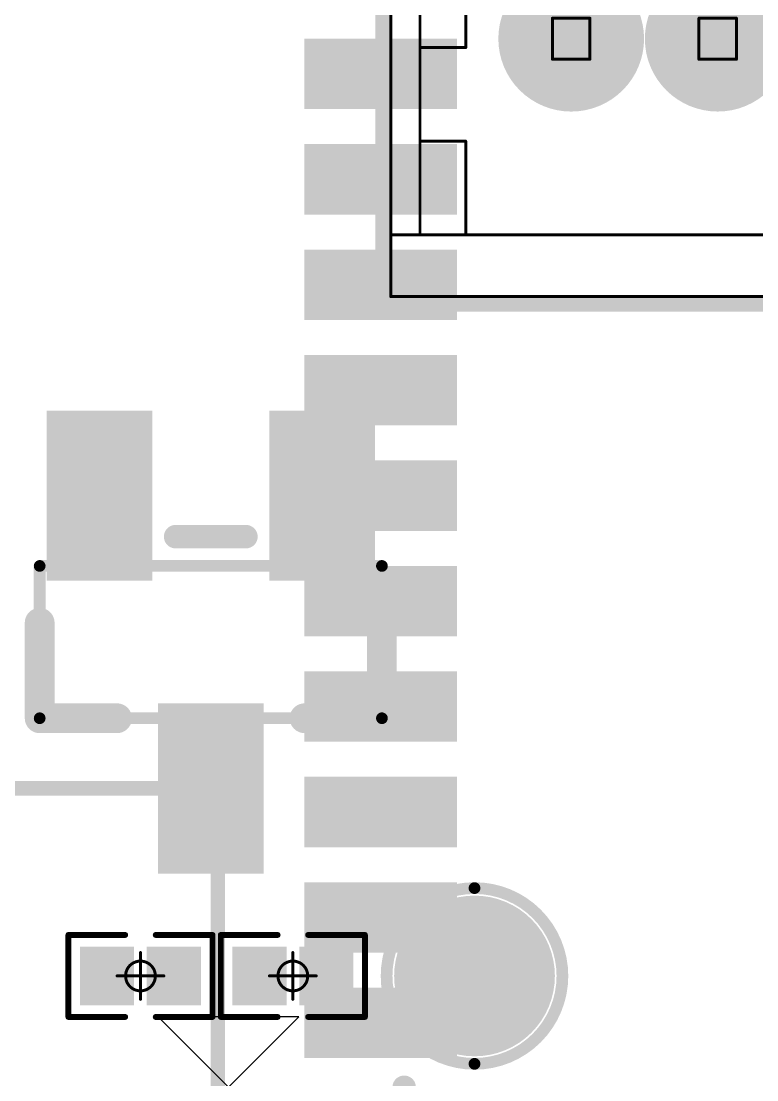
# Model space of a CAD drawing. Header units: millimetres. Extents: x 19.13 to 23.12, y 5.07 to 8.34.
# Drawn here: x 22.3351 to 22.5822, y 7.5803 to 7.9361 of the extents above; entities that cross this region are included whole.
import ezdxf

# ---------------------------------------------------------------- set-up
doc = ezdxf.new("R2010")
doc.units = ezdxf.units.MM
doc.header["$MEASUREMENT"] = 0
for name, color, linetype in [('BottomLayer', 5, 'Continuous'), ('BottomOverlay', 54, 'Continuous'), ('BottomPaste', 16, 'Continuous'), ('BottomSolder', 6, 'Continuous'), ('Mechanical10', 56, 'Continuous'), ('Mechanical11', 56, 'Continuous'), ('Mechanical13', 56, 'Continuous'), ('Mechanical15', 56, 'Continuous'), ('MidLayer1', 16, 'Continuous'), ('MidLayer2', 76, 'Continuous'), ('MidLayer3', 90, 'Continuous'), ('MidLayer4', 156, 'Continuous'), ('MultiLayer', 9, 'Continuous'), ('TopLayer', 1, 'Continuous'), ('TopOverlay', 2, 'Continuous'), ('TopPaste', 8, 'Continuous'), ('TopSolder', 216, 'Continuous')]:
    doc.layers.add(name, color=color, linetype=linetype)

# ---------------------------------------------------------------- blocks, each defined once
blk = doc.blocks.new('FG6223ASRD_W7_B_422')
at = {"layer": 'BottomLayer'}
for points in [[(-0.25194, 0.18701), (-0.25194, 0.16732), (-0.20469, 0.18701), (-0.20469, 0.16732)], [(-0.25194, 0.15157), (-0.25194, 0.13189), (-0.20469, 0.15157), (-0.20469, 0.13189)], [(-0.25194, 0.11614), (-0.25194, 0.09646), (-0.20469, 0.11614), (-0.20469, 0.09646)], [(-0.25194, 0.08071), (-0.25194, 0.06102), (-0.20469, 0.08071), (-0.20469, 0.06102)], [(-0.25194, 0.04528), (-0.25194, 0.02559), (-0.20469, 0.04528), (-0.20469, 0.02559)], [(-0.25194, 0.00984), (-0.25194, -0.00984), (-0.20469, 0.00984), (-0.20469, -0.00984)], [(-0.25194, -0.02559), (-0.25194, -0.04528), (-0.20469, -0.02559), (-0.20469, -0.04528)], [(-0.25194, -0.06102), (-0.25194, -0.08071), (-0.20469, -0.06102), (-0.20469, -0.08071)], [(-0.25194, -0.09646), (-0.25194, -0.11614), (-0.20469, -0.09646), (-0.20469, -0.11614)], [(-0.25194, -0.13189), (-0.25194, -0.15157), (-0.20469, -0.13189), (-0.20469, -0.15157)]]:
    blk.add_solid(points, dxfattribs=at)
at = {"layer": 'BottomOverlay'}
for p, q in [((-0.17717, 0.19882), (-0.20079, 0.1752)), ((-0.15354, 0.1752), (-0.17717, 0.19882)), ((-0.20079, 0.1752), (-0.15354, 0.1752))]:
    blk.add_line(p, q, dxfattribs=at)
at = {"layer": 'BottomOverlay', "const_width": 0.00787}
blk.add_lwpolyline([(-0.23622, 0.23622), (-0.23622, 0.19882)], dxfattribs=at)
at = {"layer": 'BottomOverlay', "const_width": 0.00394}
blk.add_lwpolyline([(-0.23819, 0.19882, 1), (-0.23425, 0.19882, 1)], format="xyb", close=True, dxfattribs=at)
at = {"layer": 'BottomPaste'}
for points in [[(-0.25194, 0.18701), (-0.25194, 0.16732), (-0.20469, 0.18701), (-0.20469, 0.16732)], [(-0.25194, 0.15157), (-0.25194, 0.13189), (-0.20469, 0.15157), (-0.20469, 0.13189)], [(-0.25194, 0.11614), (-0.25194, 0.09646), (-0.20469, 0.11614), (-0.20469, 0.09646)], [(-0.25194, 0.08071), (-0.25194, 0.06102), (-0.20469, 0.08071), (-0.20469, 0.06102)], [(-0.25194, 0.04528), (-0.25194, 0.02559), (-0.20469, 0.04528), (-0.20469, 0.02559)], [(-0.25194, 0.00984), (-0.25194, -0.00984), (-0.20469, 0.00984), (-0.20469, -0.00984)], [(-0.25194, -0.02559), (-0.25194, -0.04528), (-0.20469, -0.02559), (-0.20469, -0.04528)], [(-0.25194, -0.06102), (-0.25194, -0.08071), (-0.20469, -0.06102), (-0.20469, -0.08071)], [(-0.25194, -0.09646), (-0.25194, -0.11614), (-0.20469, -0.09646), (-0.20469, -0.11614)], [(-0.25194, -0.13189), (-0.25194, -0.15157), (-0.20469, -0.13189), (-0.20469, -0.15157)]]:
    blk.add_solid(points, dxfattribs=at)
at = {"layer": 'BottomSolder'}
for points in [[(-0.25394, 0.18901), (-0.25394, 0.16532), (-0.20269, 0.18901), (-0.20269, 0.16532)], [(-0.25394, 0.15357), (-0.25394, 0.12989), (-0.20269, 0.15357), (-0.20269, 0.12989)], [(-0.25394, 0.11814), (-0.25394, 0.09446), (-0.20269, 0.11814), (-0.20269, 0.09446)], [(-0.25394, 0.08271), (-0.25394, 0.05902), (-0.20269, 0.08271), (-0.20269, 0.05902)], [(-0.25394, 0.04728), (-0.25394, 0.02359), (-0.20269, 0.04728), (-0.20269, 0.02359)], [(-0.25394, 0.01184), (-0.25394, -0.01184), (-0.20269, 0.01184), (-0.20269, -0.01184)], [(-0.25394, -0.02359), (-0.25394, -0.04728), (-0.20269, -0.02359), (-0.20269, -0.04728)], [(-0.25394, -0.05902), (-0.25394, -0.08271), (-0.20269, -0.05902), (-0.20269, -0.08271)], [(-0.25394, -0.09446), (-0.25394, -0.11814), (-0.20269, -0.09446), (-0.20269, -0.11814)], [(-0.25394, -0.12989), (-0.25394, -0.15357), (-0.20269, -0.12989), (-0.20269, -0.15357)]]:
    blk.add_solid(points, dxfattribs=at)
blk = doc.blocks.new('CON_MISC_004_TH_ST_M_P013_WTB_452')
at = {"layer": 'BottomLayer', "const_width": 0.02047}
for points in [[(-0.08406, 0, 1), (-0.06358, 0, 1)], [(-0.03484, 0, 1), (-0.01437, 0, 1)], [(0.01437, 0, 1), (0.03484, 0, 1)], [(0.06358, 0, 1), (0.08406, 0, 1)]]:
    blk.add_lwpolyline(points, format="xyb", close=True, dxfattribs=at)
at = {"layer": 'BottomSolder', "const_width": 0.02447}
for points in [[(-0.08606, 0, 1), (-0.06158, 0, 1)], [(-0.03684, 0, 1), (-0.01237, 0, 1)], [(0.01237, 0, 1), (0.03684, 0, 1)], [(0.06158, 0, 1), (0.08606, 0, 1)]]:
    blk.add_lwpolyline(points, format="xyb", close=True, dxfattribs=at)
at = {"layer": 'Mechanical11'}
for points, const_width in [([(-0.13445, -0.08661), (-0.13445, 0.04921)], 0.001), ([(-0.13445, 0.04921), (0.13445, 0.04921)], 0.001), ([(0.13445, -0.08661), (0.13445, 0.04921)], 0.001), ([(-0.12461, 0.03642), (-0.10886, 0.02854)], 0.001), ([(-0.12461, -0.06594), (-0.12461, 0.03642)], 0.001), ([(-0.12461, 0.03642), (0.12461, 0.03642)], 0.001), ([(0.10886, 0.02854), (0.12461, 0.03642)], 0.001), ([(0.12461, -0.06594), (0.12461, 0.03642)], 0.001), ([(-0.10925, -0.00295), (-0.10925, 0.02854)], 0.001), ([(-0.10886, 0.02854), (0.10925, 0.02854)], 0.001), ([(0.10925, -0.00295), (0.10925, 0.02854)], 0.001), ([(0.05374, 0.02008), (0.0939, 0.02008)], 0.00512), ([(0.05374, -0.02008), (0.05374, 0.02008)], 0.00512), ([(0.0939, -0.02008), (0.0939, 0.02008)], 0.00512), ([(-0.08012, 0.00689), (-0.06752, 0.00689)], 0.001), ([(-0.08012, -0.00689), (-0.08012, 0.00689)], 0.001), ([(-0.06752, -0.00689), (-0.06752, 0.00689)], 0.001), ([(-0.03091, 0.00689), (-0.01831, 0.00689)], 0.001), ([(-0.03091, -0.00689), (-0.03091, 0.00689)], 0.001), ([(-0.01831, -0.00689), (-0.01831, 0.00689)], 0.001), ([(0.01831, 0.00689), (0.03091, 0.00689)], 0.001), ([(0.01831, -0.00689), (0.01831, 0.00689)], 0.001), ([(0.03091, -0.00689), (0.03091, 0.00689)], 0.001), ([(0.06752, 0.00689), (0.08012, 0.00689)], 0.001), ([(0.06752, -0.00689), (0.06752, 0.00689)], 0.001), ([(0.08012, -0.00689), (0.08012, 0.00689)], 0.001), ([(-0.12461, -0.00295), (-0.10925, -0.00295)], 0.001), ([(0.10925, -0.00295), (0.12461, -0.00295)], 0.001), ([(-0.08012, -0.00689), (-0.06752, -0.00689)], 0.001), ([(-0.03091, -0.00689), (-0.01831, -0.00689)], 0.001), ([(0.01831, -0.00689), (0.03091, -0.00689)], 0.001), ([(0.06752, -0.00689), (0.08012, -0.00689)], 0.001), ([(0.05374, -0.02008), (0.0939, -0.02008)], 0.00512), ([(-0.12461, -0.03445), (-0.10925, -0.03445)], 0.001), ([(-0.10925, -0.06594), (-0.10925, -0.03445)], 0.001), ([(0.10925, -0.03445), (0.12461, -0.03445)], 0.001), ([(0.10925, -0.06594), (0.10925, -0.03445)], 0.001), ([(-0.13445, -0.06594), (0.13445, -0.06594)], 0.001), ([(-0.13445, -0.08661), (0.13445, -0.08661)], 0.001)]:
    blk.add_lwpolyline(points, dxfattribs=dict(at, const_width=const_width))
for points, const_width in [([(-0.1347, 0.04921, 1), (-0.1342, 0.04921, 1)], 0.0005), ([(-0.1347, 0.04921, 1), (-0.1342, 0.04921, 1)], 0.0005), ([(0.1342, 0.04921, 1), (0.1347, 0.04921, 1)], 0.0005), ([(0.1342, 0.04921, 1), (0.1347, 0.04921, 1)], 0.0005), ([(-0.12486, 0.03642, 1), (-0.12436, 0.03642, 1)], 0.0005), ([(-0.12486, 0.03642, 1), (-0.12436, 0.03642, 1)], 0.0005), ([(-0.12486, 0.03642, 1), (-0.12436, 0.03642, 1)], 0.0005), ([(0.12436, 0.03642, 1), (0.12486, 0.03642, 1)], 0.0005), ([(0.12436, 0.03642, 1), (0.12486, 0.03642, 1)], 0.0005), ([(0.12436, 0.03642, 1), (0.12486, 0.03642, 1)], 0.0005), ([(-0.1095, 0.02854, 1), (-0.109, 0.02854, 1)], 0.0005), ([(-0.10911, 0.02854, 1), (-0.10861, 0.02854, 1)], 0.0005), ([(-0.10911, 0.02854, 1), (-0.10861, 0.02854, 1)], 0.0005), ([(0.10861, 0.02854, 1), (0.10911, 0.02854, 1)], 0.0005), ([(0.109, 0.02854, 1), (0.1095, 0.02854, 1)], 0.0005), ([(0.109, 0.02854, 1), (0.1095, 0.02854, 1)], 0.0005), ([(0.05246, 0.02008, 1), (0.05502, 0.02008, 1)], 0.00256), ([(0.05246, 0.02008, 1), (0.05502, 0.02008, 1)], 0.00256), ([(0.09262, 0.02008, 1), (0.09518, 0.02008, 1)], 0.00256), ([(0.09262, 0.02008, 1), (0.09518, 0.02008, 1)], 0.00256), ([(-0.08037, 0.00689, 1), (-0.07987, 0.00689, 1)], 0.0005), ([(-0.08037, 0.00689, 1), (-0.07987, 0.00689, 1)], 0.0005), ([(-0.06777, 0.00689, 1), (-0.06727, 0.00689, 1)], 0.0005), ([(-0.06777, 0.00689, 1), (-0.06727, 0.00689, 1)], 0.0005), ([(-0.03116, 0.00689, 1), (-0.03066, 0.00689, 1)], 0.0005), ([(-0.03116, 0.00689, 1), (-0.03066, 0.00689, 1)], 0.0005), ([(-0.01856, 0.00689, 1), (-0.01806, 0.00689, 1)], 0.0005), ([(-0.01856, 0.00689, 1), (-0.01806, 0.00689, 1)], 0.0005), ([(0.01806, 0.00689, 1), (0.01856, 0.00689, 1)], 0.0005), ([(0.01806, 0.00689, 1), (0.01856, 0.00689, 1)], 0.0005), ([(0.03066, 0.00689, 1), (0.03116, 0.00689, 1)], 0.0005), ([(0.03066, 0.00689, 1), (0.03116, 0.00689, 1)], 0.0005), ([(0.06727, 0.00689, 1), (0.06777, 0.00689, 1)], 0.0005), ([(0.06727, 0.00689, 1), (0.06777, 0.00689, 1)], 0.0005), ([(0.07987, 0.00689, 1), (0.08037, 0.00689, 1)], 0.0005), ([(0.07987, 0.00689, 1), (0.08037, 0.00689, 1)], 0.0005), ([(-0.12486, -0.00295, 1), (-0.12436, -0.00295, 1)], 0.0005), ([(-0.1095, -0.00295, 1), (-0.109, -0.00295, 1)], 0.0005), ([(-0.1095, -0.00295, 1), (-0.109, -0.00295, 1)], 0.0005), ([(0.109, -0.00295, 1), (0.1095, -0.00295, 1)], 0.0005), ([(0.109, -0.00295, 1), (0.1095, -0.00295, 1)], 0.0005), ([(0.12436, -0.00295, 1), (0.12486, -0.00295, 1)], 0.0005), ([(-0.08037, -0.00689, 1), (-0.07987, -0.00689, 1)], 0.0005), ([(-0.08037, -0.00689, 1), (-0.07987, -0.00689, 1)], 0.0005), ([(-0.06777, -0.00689, 1), (-0.06727, -0.00689, 1)], 0.0005), ([(-0.06777, -0.00689, 1), (-0.06727, -0.00689, 1)], 0.0005), ([(-0.03116, -0.00689, 1), (-0.03066, -0.00689, 1)], 0.0005), ([(-0.03116, -0.00689, 1), (-0.03066, -0.00689, 1)], 0.0005), ([(-0.01856, -0.00689, 1), (-0.01806, -0.00689, 1)], 0.0005), ([(-0.01856, -0.00689, 1), (-0.01806, -0.00689, 1)], 0.0005), ([(0.01806, -0.00689, 1), (0.01856, -0.00689, 1)], 0.0005), ([(0.01806, -0.00689, 1), (0.01856, -0.00689, 1)], 0.0005), ([(0.03066, -0.00689, 1), (0.03116, -0.00689, 1)], 0.0005), ([(0.03066, -0.00689, 1), (0.03116, -0.00689, 1)], 0.0005), ([(0.06727, -0.00689, 1), (0.06777, -0.00689, 1)], 0.0005), ([(0.06727, -0.00689, 1), (0.06777, -0.00689, 1)], 0.0005), ([(0.07987, -0.00689, 1), (0.08037, -0.00689, 1)], 0.0005), ([(0.07987, -0.00689, 1), (0.08037, -0.00689, 1)], 0.0005), ([(0.05246, -0.02008, 1), (0.05502, -0.02008, 1)], 0.00256), ([(0.05246, -0.02008, 1), (0.05502, -0.02008, 1)], 0.00256), ([(0.09262, -0.02008, 1), (0.09518, -0.02008, 1)], 0.00256), ([(0.09262, -0.02008, 1), (0.09518, -0.02008, 1)], 0.00256), ([(-0.12486, -0.03445, 1), (-0.12436, -0.03445, 1)], 0.0005), ([(-0.1095, -0.03445, 1), (-0.109, -0.03445, 1)], 0.0005), ([(-0.1095, -0.03445, 1), (-0.109, -0.03445, 1)], 0.0005), ([(0.109, -0.03445, 1), (0.1095, -0.03445, 1)], 0.0005), ([(0.109, -0.03445, 1), (0.1095, -0.03445, 1)], 0.0005), ([(0.12436, -0.03445, 1), (0.12486, -0.03445, 1)], 0.0005), ([(-0.1347, -0.06594, 1), (-0.1342, -0.06594, 1)], 0.0005), ([(-0.12486, -0.06594, 1), (-0.12436, -0.06594, 1)], 0.0005), ([(-0.1095, -0.06594, 1), (-0.109, -0.06594, 1)], 0.0005), ([(0.109, -0.06594, 1), (0.1095, -0.06594, 1)], 0.0005), ([(0.12436, -0.06594, 1), (0.12486, -0.06594, 1)], 0.0005), ([(0.1342, -0.06594, 1), (0.1347, -0.06594, 1)], 0.0005), ([(-0.1347, -0.08661, 1), (-0.1342, -0.08661, 1)], 0.0005), ([(-0.1347, -0.08661, 1), (-0.1342, -0.08661, 1)], 0.0005), ([(0.1342, -0.08661, 1), (0.1347, -0.08661, 1)], 0.0005), ([(0.1342, -0.08661, 1), (0.1347, -0.08661, 1)], 0.0005)]:
    blk.add_lwpolyline(points, format="xyb", close=True, dxfattribs=dict(at, const_width=const_width))
at = {"layer": 'MidLayer1', "const_width": 0.02047}
for points in [[(-0.08406, 0, 1), (-0.06358, 0, 1)], [(-0.03484, 0, 1), (-0.01437, 0, 1)], [(0.01437, 0, 1), (0.03484, 0, 1)], [(0.06358, 0, 1), (0.08406, 0, 1)]]:
    blk.add_lwpolyline(points, format="xyb", close=True, dxfattribs=at)
at = {"layer": 'MidLayer2', "const_width": 0.02047}
for points in [[(-0.08406, 0, 1), (-0.06358, 0, 1)], [(-0.03484, 0, 1), (-0.01437, 0, 1)], [(0.01437, 0, 1), (0.03484, 0, 1)], [(0.06358, 0, 1), (0.08406, 0, 1)]]:
    blk.add_lwpolyline(points, format="xyb", close=True, dxfattribs=at)
at = {"layer": 'MidLayer3', "const_width": 0.02047}
for points in [[(-0.08406, 0, 1), (-0.06358, 0, 1)], [(-0.03484, 0, 1), (-0.01437, 0, 1)], [(0.01437, 0, 1), (0.03484, 0, 1)], [(0.06358, 0, 1), (0.08406, 0, 1)]]:
    blk.add_lwpolyline(points, format="xyb", close=True, dxfattribs=at)
at = {"layer": 'MidLayer4', "const_width": 0.02047}
for points in [[(-0.08406, 0, 1), (-0.06358, 0, 1)], [(-0.03484, 0, 1), (-0.01437, 0, 1)], [(0.01437, 0, 1), (0.03484, 0, 1)], [(0.06358, 0, 1), (0.08406, 0, 1)]]:
    blk.add_lwpolyline(points, format="xyb", close=True, dxfattribs=at)
at = {"layer": 'MultiLayer', "const_width": 0.02047}
for points in [[(-0.08406, 0, 1), (-0.06358, 0, 1)], [(-0.03484, 0, 1), (-0.01437, 0, 1)], [(0.01437, 0, 1), (0.03484, 0, 1)], [(0.06358, 0, 1), (0.08406, 0, 1)]]:
    blk.add_lwpolyline(points, format="xyb", close=True, dxfattribs=at)
at = {"layer": 'TopLayer', "const_width": 0.02047}
for points in [[(-0.08406, 0, 1), (-0.06358, 0, 1)], [(-0.03484, 0, 1), (-0.01437, 0, 1)], [(0.01437, 0, 1), (0.03484, 0, 1)], [(0.06358, 0, 1), (0.08406, 0, 1)]]:
    blk.add_lwpolyline(points, format="xyb", close=True, dxfattribs=at)
at = {"layer": 'TopOverlay'}
for p, q in [((0.0765, 0.05484), (0.06535, 0.06598)), ((0.06535, 0.06598), (0.08764, 0.06598)), ((0.08764, 0.06598), (0.0765, 0.05484)), ((0.08764, 0.06598), (0.08764, 0.06598))]:
    blk.add_line(p, q, dxfattribs=at)
for points, const_width in [([(0.06535, 0.06598), (0.0765, 0.05484)], 0.005), ([(0.06535, 0.06598), (0.08764, 0.06598)], 0.005), ([(0.0765, 0.05484), (0.08764, 0.06598)], 0.005), ([(-0.13701, -0.08917), (-0.13701, 0.05177)], 0.00512), ([(-0.13701, 0.05177), (0.13701, 0.05177)], 0.00512), ([(0.13701, -0.08917), (0.13701, 0.05177)], 0.00512), ([(-0.13701, -0.08917), (0.13701, -0.08917)], 0.00512)]:
    blk.add_lwpolyline(points, dxfattribs=dict(at, const_width=const_width))
for points, const_width in [([(0.0641, 0.06598, 1), (0.0666, 0.06598, 1)], 0.0025), ([(0.0641, 0.06598, 1), (0.0666, 0.06598, 1)], 0.0025), ([(0.08639, 0.06598, 1), (0.08889, 0.06598, 1)], 0.0025), ([(0.08639, 0.06598, 1), (0.08889, 0.06598, 1)], 0.0025), ([(0.07525, 0.05484, 1), (0.07775, 0.05484, 1)], 0.0025), ([(0.07525, 0.05484, 1), (0.07775, 0.05484, 1)], 0.0025), ([(-0.13829, 0.05177, 1), (-0.13573, 0.05177, 1)], 0.00256), ([(-0.13829, 0.05177, 1), (-0.13573, 0.05177, 1)], 0.00256), ([(0.13573, 0.05177, 1), (0.13829, 0.05177, 1)], 0.00256), ([(0.13573, 0.05177, 1), (0.13829, 0.05177, 1)], 0.00256), ([(-0.13829, -0.08917, 1), (-0.13573, -0.08917, 1)], 0.00256), ([(-0.13829, -0.08917, 1), (-0.13573, -0.08917, 1)], 0.00256), ([(0.13573, -0.08917, 1), (0.13829, -0.08917, 1)], 0.00256), ([(0.13573, -0.08917, 1), (0.13829, -0.08917, 1)], 0.00256)]:
    blk.add_lwpolyline(points, format="xyb", close=True, dxfattribs=dict(at, const_width=const_width))
at = {"layer": 'TopSolder', "const_width": 0.02447}
for points in [[(-0.08606, 0, 1), (-0.06158, 0, 1)], [(-0.03684, 0, 1), (-0.01237, 0, 1)], [(0.01237, 0, 1), (0.03684, 0, 1)], [(0.06158, 0, 1), (0.08606, 0, 1)]]:
    blk.add_lwpolyline(points, format="xyb", close=True, dxfattribs=at)
blk = doc.blocks.new('SOT_23_472')
at = {"layer": 'Mechanical13', "const_width": 0.00394}
for points in [[(-0.02559, -0.05748), (-0.02559, 0.05748)], [(0.02559, 0.05748), (-0.02559, 0.05748)], [(0.02559, 0.05748), (-0.02559, 0.05748)], [(-0.02559, -0.05748), (-0.02559, 0.05748)], [(0.02559, 0.05748), (-0.02559, 0.05748)], [(-0.02559, -0.05748), (-0.02559, 0.05748)], [(0.02559, -0.05748), (0.02559, 0.05748)], [(0.02559, -0.05748), (0.02559, 0.05748)], [(0.02559, -0.05748), (0.02559, 0.05748)], [(0.02559, -0.05748), (-0.02559, -0.05748)], [(0.02559, -0.05748), (-0.02559, -0.05748)], [(0.02559, -0.05748), (-0.02559, -0.05748)]]:
    blk.add_lwpolyline(points, dxfattribs=at)
at = {"layer": 'Mechanical13', "const_width": 0.00197}
for points in [[(-0.02657, 0.05748, 1), (-0.02461, 0.05748, 1)], [(-0.02657, 0.05748, 1), (-0.02461, 0.05748, 1)], [(-0.02657, 0.05748, 1), (-0.02461, 0.05748, 1)], [(-0.02657, 0.05748, 1), (-0.02461, 0.05748, 1)], [(-0.02657, 0.05748, 1), (-0.02461, 0.05748, 1)], [(-0.02657, 0.05748, 1), (-0.02461, 0.05748, 1)], [(0.02461, 0.05748, 1), (0.02657, 0.05748, 1)], [(0.02461, 0.05748, 1), (0.02657, 0.05748, 1)], [(0.02461, 0.05748, 1), (0.02657, 0.05748, 1)], [(0.02461, 0.05748, 1), (0.02657, 0.05748, 1)], [(0.02461, 0.05748, 1), (0.02657, 0.05748, 1)], [(0.02461, 0.05748, 1), (0.02657, 0.05748, 1)], [(-0.02657, -0.05748, 1), (-0.02461, -0.05748, 1)], [(-0.02657, -0.05748, 1), (-0.02461, -0.05748, 1)], [(-0.02657, -0.05748, 1), (-0.02461, -0.05748, 1)], [(-0.02657, -0.05748, 1), (-0.02461, -0.05748, 1)], [(-0.02657, -0.05748, 1), (-0.02461, -0.05748, 1)], [(-0.02657, -0.05748, 1), (-0.02461, -0.05748, 1)], [(0.02461, -0.05748, 1), (0.02657, -0.05748, 1)], [(0.02461, -0.05748, 1), (0.02657, -0.05748, 1)], [(0.02461, -0.05748, 1), (0.02657, -0.05748, 1)], [(0.02461, -0.05748, 1), (0.02657, -0.05748, 1)], [(0.02461, -0.05748, 1), (0.02657, -0.05748, 1)], [(0.02461, -0.05748, 1), (0.02657, -0.05748, 1)]]:
    blk.add_lwpolyline(points, format="xyb", close=True, dxfattribs=at)
at = {"layer": 'TopLayer'}
for points in [[(0.02461, 0.05118), (0.02461, 0.02362), (0.07382, 0.05118), (0.07382, 0.02362)], [(-0.07382, 0.01378), (-0.07382, -0.01378), (-0.02461, 0.01378), (-0.02461, -0.01378)], [(0.02461, -0.02362), (0.02461, -0.05118), (0.07382, -0.02362), (0.07382, -0.05118)]]:
    blk.add_solid(points, dxfattribs=at)
at = {"layer": 'TopOverlay'}
for points, const_width in [([(-0.02559, 0.0315), (-0.02559, 0.05748)], 0.01), ([(-0.02559, 0.0315), (-0.02559, 0.05748)], 0.01), ([(-0.02559, 0.0315), (-0.02559, 0.05748)], 0.01), ([(0.0065, 0.05748), (-0.02559, 0.05748)], 0.01), ([(0.03543, -0.01181), (0.03543, 0.01181)], 0.00787), ([(-0.02559, -0.05748), (-0.02559, -0.0315)], 0.01), ([(0.0065, -0.05748), (-0.02559, -0.05748)], 0.01)]:
    blk.add_lwpolyline(points, dxfattribs=dict(at, const_width=const_width))
for points, const_width in [([(-0.02809, 0.05748, 1), (-0.02309, 0.05748, 1)], 0.005), ([(-0.02809, 0.05748, 1), (-0.02309, 0.05748, 1)], 0.005), ([(-0.02809, 0.05748, 1), (-0.02309, 0.05748, 1)], 0.005), ([(-0.02809, 0.05748, 1), (-0.02309, 0.05748, 1)], 0.005), ([(0.004, 0.05748, 1), (0.009, 0.05748, 1)], 0.005), ([(-0.02809, 0.0315, 1), (-0.02309, 0.0315, 1)], 0.005), ([(-0.02809, 0.0315, 1), (-0.02309, 0.0315, 1)], 0.005), ([(-0.02809, 0.0315, 1), (-0.02309, 0.0315, 1)], 0.005), ([(0.03346, 0.01181, 1), (0.0374, 0.01181, 1)], 0.00394), ([(0.03346, -0.01181, 1), (0.0374, -0.01181, 1)], 0.00394), ([(-0.02809, -0.0315, 1), (-0.02309, -0.0315, 1)], 0.005), ([(-0.02809, -0.05748, 1), (-0.02309, -0.05748, 1)], 0.005), ([(-0.02809, -0.05748, 1), (-0.02309, -0.05748, 1)], 0.005), ([(0.004, -0.05748, 1), (0.009, -0.05748, 1)], 0.005)]:
    blk.add_lwpolyline(points, format="xyb", close=True, dxfattribs=dict(at, const_width=const_width))
at = {"layer": 'TopPaste'}
for points in [[(0.02461, 0.05118), (0.02461, 0.02362), (0.07382, 0.05118), (0.07382, 0.02362)], [(-0.07382, 0.01378), (-0.07382, -0.01378), (-0.02461, 0.01378), (-0.02461, -0.01378)], [(0.02461, -0.02362), (0.02461, -0.05118), (0.07382, -0.02362), (0.07382, -0.05118)]]:
    blk.add_solid(points, dxfattribs=at)
at = {"layer": 'TopSolder'}
for points in [[(0.02061, 0.05518), (0.02061, 0.01962), (0.07782, 0.05518), (0.07782, 0.01962)], [(-0.07782, 0.01778), (-0.07782, -0.01778), (-0.02061, 0.01778), (-0.02061, -0.01778)], [(0.02061, -0.01962), (0.02061, -0.05518), (0.07782, -0.01962), (0.07782, -0.05518)]]:
    blk.add_solid(points, dxfattribs=at)
blk = doc.blocks.new('R0201_474')
at = {"layer": 'Mechanical15', "const_width": 0.001}
for points in [[(0, -0.00787), (0, 0.00787)], [(-0.00787, 0), (0.00787, 0)]]:
    blk.add_lwpolyline(points, dxfattribs=at)
at = {"layer": 'Mechanical15'}
for points, const_width in [([(-0.00025, 0.00787, 1), (0.00025, 0.00787, 1)], 0.0005), ([(0.005, 0, 1), (-0.005, 0, 1)], 0.001), ([(-0.00812, 0, 1), (-0.00762, 0, 1)], 0.0005), ([(-0.00525, 0, 1), (-0.00475, 0, 1)], 0.0005), ([(0.00475, 0, 1), (0.00525, 0, 1)], 0.0005), ([(0.00762, 0, 1), (0.00812, 0, 1)], 0.0005), ([(-0.00025, -0.00787, 1), (0.00025, -0.00787, 1)], 0.0005)]:
    blk.add_lwpolyline(points, format="xyb", close=True, dxfattribs=dict(at, const_width=const_width))
at = {"layer": 'TopLayer'}
for points in [[(-0.01831, -0.00787), (-0.00413, -0.00787), (-0.01831, 0.00787), (-0.00413, 0.00787)], [(0.00413, -0.00787), (0.01831, -0.00787), (0.00413, 0.00787), (0.01831, 0.00787)]]:
    blk.add_solid(points, dxfattribs=at)
at = {"layer": 'TopOverlay', "const_width": 0.00197}
for points in [[(-0.02421, 0.01378), (-0.00512, 0.01378)], [(-0.02421, -0.01378), (-0.02421, 0.01378)], [(0.00512, 0.01378), (0.02421, 0.01378)], [(0.02421, -0.01378), (0.02421, 0.01378)], [(-0.02421, -0.01378), (-0.00512, -0.01378)], [(0.00512, -0.01378), (0.02421, -0.01378)]]:
    blk.add_lwpolyline(points, dxfattribs=at)
at = {"layer": 'TopOverlay', "const_width": 0.000984}
for points in [[(-0.0247, 0.01378, 1), (-0.02372, 0.01378, 1)], [(-0.0247, 0.01378, 1), (-0.02372, 0.01378, 1)], [(-0.00561, 0.01378, 1), (-0.00463, 0.01378, 1)], [(0.00463, 0.01378, 1), (0.00561, 0.01378, 1)], [(0.02372, 0.01378, 1), (0.0247, 0.01378, 1)], [(0.02372, 0.01378, 1), (0.0247, 0.01378, 1)], [(-0.0247, -0.01378, 1), (-0.02372, -0.01378, 1)], [(-0.0247, -0.01378, 1), (-0.02372, -0.01378, 1)], [(-0.00561, -0.01378, 1), (-0.00463, -0.01378, 1)], [(0.00463, -0.01378, 1), (0.00561, -0.01378, 1)], [(0.02372, -0.01378, 1), (0.0247, -0.01378, 1)], [(0.02372, -0.01378, 1), (0.0247, -0.01378, 1)]]:
    blk.add_lwpolyline(points, format="xyb", close=True, dxfattribs=at)
at = {"layer": 'TopPaste'}
for points in [[(-0.01831, -0.00787), (-0.00413, -0.00787), (-0.01831, 0.00787), (-0.00413, 0.00787)], [(0.00413, -0.00787), (0.01831, -0.00787), (0.00413, 0.00787), (0.01831, 0.00787)]]:
    blk.add_solid(points, dxfattribs=at)
at = {"layer": 'TopSolder'}
for points in [[(-0.02031, -0.00987), (-0.00213, -0.00987), (-0.02031, 0.00987), (-0.00213, 0.00987)], [(0.00213, -0.00987), (0.02031, -0.00987), (0.00213, 0.00987), (0.02031, 0.00987)]]:
    blk.add_solid(points, dxfattribs=at)
blk = doc.blocks.new('R0201_476')
at = {"layer": 'Mechanical15', "const_width": 0.001}
for points in [[(0, -0.00787), (0, 0.00787)], [(-0.00787, 0), (0.00787, 0)]]:
    blk.add_lwpolyline(points, dxfattribs=at)
at = {"layer": 'Mechanical15'}
for points, const_width in [([(-0.00025, 0.00787, 1), (0.00025, 0.00787, 1)], 0.0005), ([(0.005, 0, 1), (-0.005, 0, 1)], 0.001), ([(-0.00812, 0, 1), (-0.00762, 0, 1)], 0.0005), ([(-0.00525, 0, 1), (-0.00475, 0, 1)], 0.0005), ([(0.00475, 0, 1), (0.00525, 0, 1)], 0.0005), ([(0.00762, 0, 1), (0.00812, 0, 1)], 0.0005), ([(-0.00025, -0.00787, 1), (0.00025, -0.00787, 1)], 0.0005)]:
    blk.add_lwpolyline(points, format="xyb", close=True, dxfattribs=dict(at, const_width=const_width))
at = {"layer": 'TopLayer'}
for points in [[(-0.01831, -0.00787), (-0.00413, -0.00787), (-0.01831, 0.00787), (-0.00413, 0.00787)], [(0.00413, -0.00787), (0.01831, -0.00787), (0.00413, 0.00787), (0.01831, 0.00787)]]:
    blk.add_solid(points, dxfattribs=at)
at = {"layer": 'TopOverlay', "const_width": 0.00197}
for points in [[(-0.02421, 0.01378), (-0.00512, 0.01378)], [(-0.02421, -0.01378), (-0.02421, 0.01378)], [(0.00512, 0.01378), (0.02421, 0.01378)], [(0.02421, -0.01378), (0.02421, 0.01378)], [(-0.02421, -0.01378), (-0.00512, -0.01378)], [(0.00512, -0.01378), (0.02421, -0.01378)]]:
    blk.add_lwpolyline(points, dxfattribs=at)
at = {"layer": 'TopOverlay', "const_width": 0.000984}
for points in [[(-0.0247, 0.01378, 1), (-0.02372, 0.01378, 1)], [(-0.0247, 0.01378, 1), (-0.02372, 0.01378, 1)], [(-0.00561, 0.01378, 1), (-0.00463, 0.01378, 1)], [(0.00463, 0.01378, 1), (0.00561, 0.01378, 1)], [(0.02372, 0.01378, 1), (0.0247, 0.01378, 1)], [(0.02372, 0.01378, 1), (0.0247, 0.01378, 1)], [(-0.0247, -0.01378, 1), (-0.02372, -0.01378, 1)], [(-0.0247, -0.01378, 1), (-0.02372, -0.01378, 1)], [(-0.00561, -0.01378, 1), (-0.00463, -0.01378, 1)], [(0.00463, -0.01378, 1), (0.00561, -0.01378, 1)], [(0.02372, -0.01378, 1), (0.0247, -0.01378, 1)], [(0.02372, -0.01378, 1), (0.0247, -0.01378, 1)]]:
    blk.add_lwpolyline(points, format="xyb", close=True, dxfattribs=at)
at = {"layer": 'TopPaste'}
for points in [[(-0.01831, -0.00787), (-0.00413, -0.00787), (-0.01831, 0.00787), (-0.00413, 0.00787)], [(0.00413, -0.00787), (0.01831, -0.00787), (0.00413, 0.00787), (0.01831, 0.00787)]]:
    blk.add_solid(points, dxfattribs=at)
at = {"layer": 'TopSolder'}
for points in [[(-0.02031, -0.00987), (-0.00213, -0.00987), (-0.02031, 0.00987), (-0.00213, 0.00987)], [(0.00213, -0.00987), (0.02031, -0.00987), (0.00213, 0.00987), (0.02031, 0.00987)]]:
    blk.add_solid(points, dxfattribs=at)
blk = doc.blocks.new('CON_SODIMM_260_SMT_RA_F_P005_484')
at = {"layer": 'Mechanical10', "const_width": 0.00491}
for points in [[(-1.37303, -0.90748), (-1.37303, -1.04528)], [(-1.23524, -1.04528), (-1.37303, -1.04528)]]:
    blk.add_lwpolyline(points, dxfattribs=at)
at = {"layer": 'Mechanical10', "const_width": 0.00246}
blk.add_lwpolyline([(-1.37426, -1.04528, 1), (-1.3718, -1.04528, 1)], format="xyb", close=True, dxfattribs=at)
blk.add_lwpolyline([(-1.37426, -1.04528, 1), (-1.3718, -1.04528, 1)], format="xyb", close=True, dxfattribs=at)
blk = doc.blocks.new('TEST_1_27MM_489')
at = {"layer": 'TopLayer', "const_width": 0.025}
blk.add_lwpolyline([(-0.0125, 0, 1), (0.0125, 0, 1)], format="xyb", close=True, dxfattribs=at)
at = {"layer": 'TopOverlay'}
for points, const_width in [([(0.02953, 0, 1), (-0.02953, 0, 1)], 0.00394), ([(-0.03051, 0, 1), (-0.02854, 0, 1)], 0.00197), ([(0.02854, 0, 1), (0.03051, 0, 1)], 0.00197)]:
    blk.add_lwpolyline(points, format="xyb", close=True, dxfattribs=dict(at, const_width=const_width))
at = {"layer": 'TopPaste', "const_width": 0.025}
blk.add_lwpolyline([(-0.0125, 0, 1), (0.0125, 0, 1)], format="xyb", close=True, dxfattribs=at)
at = {"layer": 'TopSolder', "const_width": 0.027}
blk.add_lwpolyline([(-0.0135, 0, 1), (0.0135, 0, 1)], format="xyb", close=True, dxfattribs=at)

msp = doc.modelspace()

# ---------------------------------------------------------------- block references
for name, p, rotation in [('FG6223ASRD_W7_B_422', (22.22751, 7.77665), 180), ('CON_MISC_004_TH_ST_M_P013_WTB_452', (22.59365, 7.9302), 360), ('SOT_23_472', (22.39877, 7.72744), 90), ('CON_SODIMM_260_SMT_RA_F_P005_484', (21.0281, 6.63303), 180), ('TEST_1_27MM_489', (22.48735, 7.61524), 270), ('R0201_474', (22.37515, 7.61524), 360), ('R0201_476', (22.42633, 7.61524), 360)]:
    msp.add_blockref(name, p, dxfattribs=dict(rotation=rotation))

doc.saveas('drawing.dxf')
